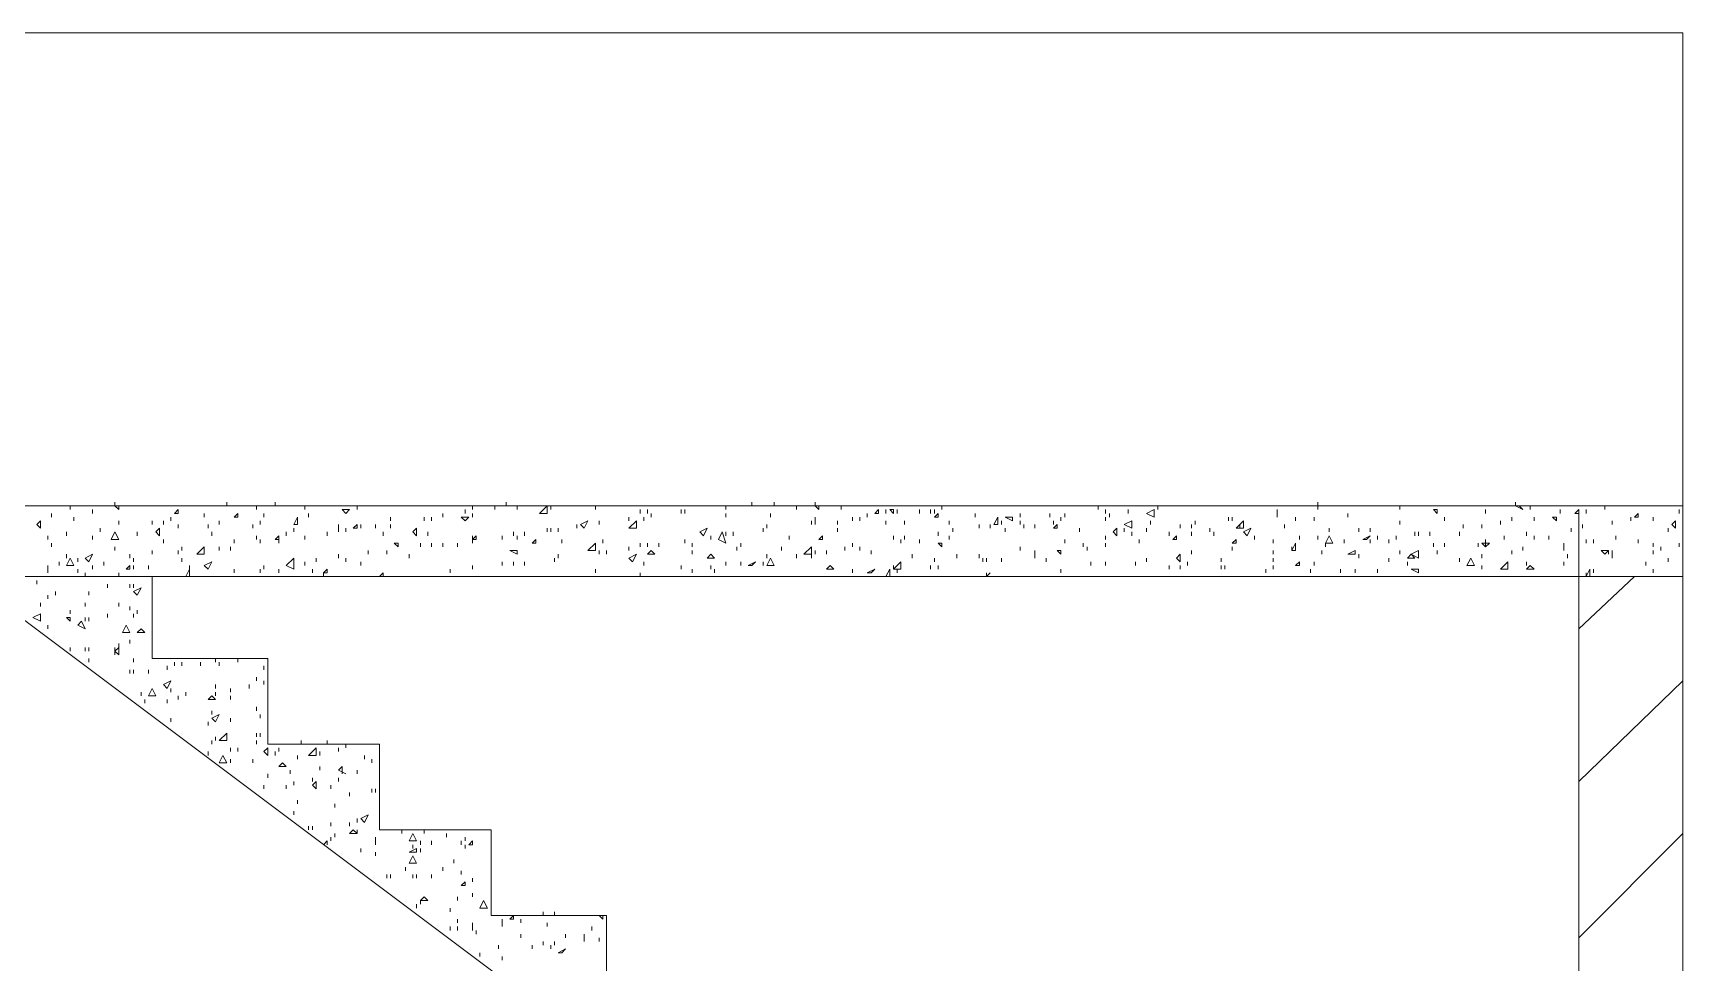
# Model space of a CAD drawing. Header units: millimetres. Extents: x 218.7 to 294.1, y -22.2 to 31.6.
# Drawn here: x 247.54 to 251.239, y 23.984 to 26.067 of the extents above; entities that cross this region are included whole.
import ezdxf

# ---------------------------------------------------------------- set-up
doc = ezdxf.new("R2010")
doc.units = ezdxf.units.MM
doc.layers.add('PDF_Geometry', color=7, linetype='Continuous')

msp = doc.modelspace()

# ---------------------------------------------------------------- linework, layer by layer
at = {"layer": 'PDF_Geometry', "lineweight": 9}
for points in [[(244.3587, 26.0672), (251.2388, 26.0672)], [(251.2388, 26.0672), (251.2388, 25.0067), (251.2388, 18.4522)], [(242.8056, 25.0067), (251.2388, 25.0067)], [(247.6234, 24.9984), (247.6234, 25.0067)], [(247.7236, 25.0067), (247.7236, 25.0151)], [(247.7236, 25.0067), (247.732, 24.9984)], [(247.732, 24.9984), (247.732, 25.0067)], [(247.9741, 25.0067), (247.9741, 25.0151)], [(247.9741, 25.0067), (247.9741, 25.0151)], [(248.0409, 24.9984), (248.0409, 25.0067)], [(248.0827, 25.0067), (248.0827, 25.0151)], [(248.1495, 24.9984), (248.1495, 25.0067)], [(248.2664, 24.9984), (248.2664, 25.0067)], [(248.5252, 24.9984), (248.5252, 25.0067)], [(248.5753, 24.9984), (248.5753, 25.0067)], [(248.6003, 25.0067), (248.6003, 25.0151)], [(248.6254, 24.9984), (248.6254, 25.0067)], [(248.6755, 24.99), (248.6922, 25.0067), (248.6922, 24.99)], [(248.7005, 24.9984), (248.7005, 25.0067)], [(248.8007, 24.9984), (248.8007, 25.0067)], [(249.093, 24.9984), (249.093, 25.0067)], [(249.1514, 25.0067), (249.1514, 25.0151)], [(249.2015, 25.0067), (249.2015, 25.0151)], [(249.2015, 25.0067), (249.2015, 25.0151)], [(249.2516, 24.9984), (249.2516, 25.0067)], [(249.2934, 25.0067), (249.2934, 25.0151)], [(249.2934, 25.0067), (249.3017, 24.9984)], [(249.3017, 24.9984), (249.3017, 25.0067)], [(249.3518, 24.9984), (249.3518, 25.0067)], [(249.5773, 24.9984), (249.5773, 25.0067)], [(249.9279, 24.9984), (249.9279, 25.0067)], [(250.0615, 24.9984), (250.0615, 25.0067)], [(250.4206, 25.0067), (250.4206, 25.0151)], [(250.4206, 25.0067), (250.4206, 25.0151)], [(250.4206, 24.9984), (250.4206, 25.0067)], [(250.6043, 24.9984), (250.6043, 25.0067)], [(250.8631, 25.0067), (250.8631, 25.0151)], [(250.8631, 25.0067), (250.8798, 24.9984)], [(250.8798, 24.9984), (250.8715, 25.0067)], [(250.8965, 24.9984), (250.8965, 25.0067)], [(251.0635, 24.9984), (251.0635, 25.0067)], [(251.2388, 25.0067), (251.2388, 16.3982)], [(247.5483, 24.965), (247.5566, 24.9733)], [(247.5566, 24.9566), (247.5566, 24.9733)], [(247.5817, 24.9817), (247.5817, 24.99)], [(247.6318, 24.9733), (247.6318, 24.9817)], [(247.6735, 24.99), (247.6735, 24.9984)], [(247.732, 24.965), (247.732, 24.9733)], [(247.8071, 24.965), (247.8071, 24.9733)], [(247.8322, 24.965), (247.8322, 24.9733)], [(247.8489, 24.9733), (247.8489, 24.9817)], [(247.8572, 24.99), (247.8656, 24.9984)], [(247.8572, 24.99), (247.8656, 24.99)], [(247.8656, 24.99), (247.8656, 24.9984)], [(247.924, 24.9817), (247.924, 24.99)], [(247.9574, 24.965), (247.9574, 24.9733)], [(247.9908, 24.9817), (247.9992, 24.99)], [(247.9908, 24.9817), (247.9992, 24.9817)], [(247.9992, 24.9817), (247.9992, 24.99)], [(248.0493, 24.965), (248.0493, 24.9733)], [(248.0576, 24.9817), (248.0576, 24.99)], [(248.1244, 24.965), (248.1328, 24.9817)], [(248.1328, 24.965), (248.1328, 24.9817)], [(248.1578, 24.9817), (248.1578, 24.99)], [(248.233, 24.9984), (248.2497, 24.9984)], [(248.233, 24.9984), (248.2413, 24.99)], [(248.2413, 24.99), (248.2497, 24.9984)], [(248.3415, 24.9733), (248.3415, 24.9817)], [(248.4166, 24.9733), (248.4166, 24.9817)], [(248.4333, 24.9733), (248.4333, 24.9817)], [(248.4584, 24.9817), (248.4584, 24.99)], [(248.5001, 24.9817), (248.5168, 24.9817)], [(248.5001, 24.9817), (248.5085, 24.9733)], [(248.5085, 24.99), (248.5085, 24.9984)], [(248.5085, 24.9733), (248.5168, 24.9817)], [(248.5252, 24.9817), (248.5252, 24.99)], [(248.6755, 24.99), (248.6922, 24.99)], [(248.7673, 24.965), (248.784, 24.9733)], [(248.7757, 24.9566), (248.784, 24.9733)], [(248.8759, 24.9733), (248.8759, 24.9817)], [(248.8759, 24.9566), (248.8926, 24.9733), (248.8926, 24.9566)], [(248.9009, 24.99), (248.9009, 24.9984)], [(248.9093, 24.9733), (248.9093, 24.9817)], [(248.9176, 24.99), (248.9176, 24.9984)], [(248.926, 24.9817), (248.926, 24.99)], [(249.0011, 24.99), (249.0011, 24.9984)], [(249.093, 24.9817), (249.093, 24.99)], [(249.1932, 24.9817), (249.1932, 24.99)], [(249.285, 24.965), (249.285, 24.9733)], [(249.2934, 24.965), (249.2934, 24.9733), (249.2934, 24.9817)], [(249.3435, 24.965), (249.3435, 24.9733)], [(249.3769, 24.9733), (249.3769, 24.9817)], [(249.3936, 24.9733), (249.3936, 24.9817)], [(249.4103, 24.9817), (249.4103, 24.99)], [(249.427, 24.99), (249.4353, 24.9984)], [(249.427, 24.99), (249.4353, 24.99)], [(249.4353, 24.99), (249.4353, 24.9984)], [(249.452, 24.99), (249.452, 24.9984)], [(249.452, 24.965), (249.452, 24.9733)], [(249.4604, 24.9984), (249.4687, 24.9984)], [(249.4604, 24.9984), (249.4687, 24.99)], [(249.4687, 24.99), (249.4687, 24.9984)], [(249.4771, 24.99), (249.4771, 24.9984)], [(249.4938, 24.965), (249.4938, 24.9733)], [(249.5272, 24.99), (249.5272, 24.9984)], [(249.5522, 24.99), (249.5522, 24.9984)], [(249.5606, 24.99), (249.5606, 24.9984)], [(249.5606, 24.9817), (249.5689, 24.99)], [(249.5606, 24.9817), (249.5689, 24.9817)], [(249.5689, 24.9817), (249.5689, 24.99)], [(249.594, 24.965), (249.594, 24.9733)], [(249.6524, 24.9817), (249.6524, 24.99)], [(249.6942, 24.965), (249.7025, 24.9817)], [(249.7025, 24.965), (249.7025, 24.9817)], [(249.7109, 24.965), (249.7109, 24.9733)], [(249.7192, 24.9817), (249.7359, 24.9817)], [(249.7192, 24.9817), (249.7359, 24.9733)], [(249.7359, 24.9733), (249.7359, 24.9817)], [(249.7526, 24.9817), (249.7526, 24.99)], [(249.7526, 24.965), (249.7526, 24.9733)], [(249.8194, 24.9817), (249.8194, 24.99)], [(249.8277, 24.965), (249.8277, 24.9733)], [(249.8444, 24.9733), (249.8444, 24.9817)], [(249.8528, 24.9817), (249.8528, 24.99)], [(249.9446, 24.99), (249.9446, 24.9984)], [(249.9446, 24.9733), (249.9446, 24.9817)], [(249.953, 24.9817), (249.953, 24.99)], [(249.9864, 24.965), (250.0031, 24.9733)], [(249.9947, 24.99), (249.9947, 24.9984)], [(250.0031, 24.9566), (250.0031, 24.9733)], [(250.0448, 24.965), (250.0448, 24.9733)], [(250.145, 24.965), (250.145, 24.9733)], [(250.2202, 24.9733), (250.2202, 24.9817)], [(250.2285, 24.9733), (250.2285, 24.9817)], [(250.3287, 24.9817), (250.3287, 24.99), (250.3287, 24.9984)], [(250.3705, 24.9733), (250.3705, 24.9817)], [(250.4122, 24.9733), (250.4122, 24.9817)], [(250.4874, 24.9817), (250.4874, 24.99)], [(250.6043, 24.965), (250.6043, 24.9733)], [(250.6794, 24.9984), (250.6878, 24.9984)], [(250.6794, 24.9984), (250.6878, 24.99)], [(250.6878, 24.99), (250.6878, 24.9984)], [(250.7045, 24.9733), (250.7045, 24.9817)], [(250.7963, 24.99), (250.7963, 24.9984)], [(250.8297, 24.965), (250.8297, 24.9733)], [(250.8548, 24.9733), (250.8548, 24.9817)], [(250.9049, 24.9733), (250.9049, 24.9817)], [(250.955, 24.9733), (250.9466, 24.9817), (250.955, 24.9817)], [(250.955, 24.9733), (250.955, 24.9817)], [(250.9633, 24.99), (250.9633, 24.9984)], [(250.9967, 24.99), (251.0051, 24.9984)], [(250.9967, 24.99), (251.0051, 24.99), (251.0051, 24.9984)], [(251.0051, 24.99), (251.0051, 16.3982)], [(251.0218, 24.99), (251.0218, 24.9984)], [(251.0802, 24.965), (251.0802, 24.9733)], [(251.122, 24.9733), (251.122, 24.9817)], [(251.1303, 24.9817), (251.1387, 24.99)], [(251.1303, 24.9817), (251.1387, 24.9817)], [(251.1387, 24.9817), (251.1387, 24.99)], [(251.1721, 24.9733), (251.1721, 24.9817)], [(251.2221, 24.9566), (251.2138, 24.965), (251.2221, 24.9733)], [(251.2221, 24.9566), (251.2221, 24.9733)], [(251.2305, 24.99), (251.2305, 24.9984)], [(247.5483, 24.965), (247.5566, 24.9566)], [(247.5733, 24.9316), (247.5733, 24.9399)], [(247.6151, 24.9399), (247.6151, 24.9483)], [(247.6735, 24.9316), (247.6735, 24.9399)], [(247.6902, 24.9483), (247.6902, 24.9566)], [(247.7153, 24.9316), (247.7236, 24.9483), (247.732, 24.9316)], [(247.7153, 24.9316), (247.732, 24.9316)], [(247.7737, 24.9399), (247.7737, 24.9483)], [(247.8155, 24.9483), (247.8238, 24.9566)], [(247.8155, 24.9483), (247.8238, 24.9399)], [(247.8238, 24.9399), (247.8238, 24.9566)], [(247.8322, 24.9232), (247.8322, 24.9316)], [(247.8656, 24.9566), (247.8656, 24.965)], [(247.9324, 24.9566), (247.9324, 24.965)], [(247.9407, 24.9399), (247.9407, 24.9483)], [(247.9908, 24.9232), (247.9908, 24.9316)], [(248.0326, 24.9566), (248.0326, 24.965)], [(248.0409, 24.9316), (248.0409, 24.9399)], [(248.0493, 24.9232), (248.0493, 24.9316)], [(248.0827, 24.9316), (248.091, 24.9399)], [(248.0827, 24.9316), (248.091, 24.9316)], [(248.091, 24.9316), (248.091, 24.9399)], [(248.091, 24.9232), (248.091, 24.9316)], [(248.1077, 24.9399), (248.1077, 24.9483)], [(248.1244, 24.965), (248.1328, 24.965)], [(248.1244, 24.9483), (248.1244, 24.9566)], [(248.1495, 24.9316), (248.1495, 24.9399)], [(248.1996, 24.9399), (248.1996, 24.9483)], [(248.2246, 24.9483), (248.2246, 24.9566), (248.2246, 24.965)], [(248.2413, 24.9483), (248.2413, 24.9566)], [(248.258, 24.9566), (248.2663, 24.965)], [(248.258, 24.9566), (248.2663, 24.9566)], [(248.2663, 24.9566), (248.2663, 24.965)], [(248.2747, 24.9566), (248.2747, 24.965)], [(248.3081, 24.9566), (248.3081, 24.965)], [(248.3248, 24.9399), (248.3248, 24.9483)], [(248.3415, 24.9566), (248.3415, 24.965)], [(248.3916, 24.9483), (248.3999, 24.9566)], [(248.3916, 24.9483), (248.3999, 24.9399)], [(248.3999, 24.9399), (248.3999, 24.9566)], [(248.425, 24.9399), (248.425, 24.9483)], [(248.5252, 24.9316), (248.5335, 24.9399)], [(248.5252, 24.9232), (248.5252, 24.9316), (248.5252, 24.9399), (248.5252, 24.9316)], [(248.5252, 24.9316), (248.5335, 24.9316)], [(248.5335, 24.9316), (248.5335, 24.9399)], [(248.592, 24.9316), (248.592, 24.9399)], [(248.617, 24.9399), (248.617, 24.9483)], [(248.6254, 24.9316), (248.6254, 24.9399)], [(248.6421, 24.9399), (248.6421, 24.9483)], [(248.6588, 24.9232), (248.6671, 24.9316)], [(248.6671, 24.9232), (248.6671, 24.9316)], [(248.6922, 24.9483), (248.6922, 24.9566)], [(248.7005, 24.9483), (248.7005, 24.9566)], [(248.7172, 24.9483), (248.7172, 24.9566)], [(248.7256, 24.9232), (248.7256, 24.9316)], [(248.759, 24.9566), (248.759, 24.965)], [(248.7673, 24.965), (248.7757, 24.9566)], [(248.8174, 24.9232), (248.8174, 24.9316)], [(248.8759, 24.9566), (248.8926, 24.9566)], [(249.0011, 24.9232), (249.0011, 24.9316)], [(249.0345, 24.9483), (249.0512, 24.9566)], [(249.0345, 24.9483), (249.0429, 24.9399)], [(249.0429, 24.9399), (249.0512, 24.9566)], [(249.0596, 24.9316), (249.0596, 24.9399)], [(249.0763, 24.9316), (249.0846, 24.9483), (249.093, 24.9232)], [(249.0763, 24.9316), (249.093, 24.9232)], [(249.093, 24.9399), (249.093, 24.9483)], [(249.1097, 24.9399), (249.1097, 24.9483)], [(249.1765, 24.9483), (249.1765, 24.9566)], [(249.1848, 24.9566), (249.1848, 24.965)], [(249.2349, 24.9316), (249.2349, 24.9399)], [(249.3017, 24.9316), (249.3101, 24.9399)], [(249.3017, 24.9316), (249.3101, 24.9316)], [(249.3101, 24.9316), (249.3101, 24.9399)], [(249.3435, 24.9483), (249.3435, 24.9566)], [(249.4687, 24.9316), (249.4687, 24.9399)], [(249.4854, 24.9232), (249.4854, 24.9316)], [(249.4938, 24.9316), (249.4938, 24.9399)], [(249.5272, 24.9232), (249.5272, 24.9316)], [(249.5689, 24.9399), (249.5689, 24.9483)], [(249.594, 24.9316), (249.594, 24.9399)], [(249.6023, 24.9483), (249.6023, 24.9566)], [(249.6608, 24.9566), (249.6608, 24.965)], [(249.6858, 24.9566), (249.6858, 24.965)], [(249.6942, 24.965), (249.7025, 24.965)], [(249.7192, 24.9483), (249.7192, 24.9566)], [(249.7609, 24.9566), (249.7609, 24.965)], [(249.786, 24.9566), (249.786, 24.965)], [(249.8277, 24.9566), (249.8361, 24.965)], [(249.8277, 24.9566), (249.8361, 24.9566)], [(249.8361, 24.9566), (249.8361, 24.965)], [(249.8528, 24.9232), (249.8528, 24.9316)], [(249.8862, 24.9483), (249.8862, 24.9566)], [(249.9446, 24.9316), (249.9446, 24.9399)], [(249.9613, 24.9483), (249.9697, 24.9566)], [(249.9613, 24.9483), (249.9697, 24.9399)], [(249.9697, 24.9399), (249.9697, 24.9566)], [(249.9864, 24.965), (250.0031, 24.9566)], [(249.9864, 24.9483), (249.9864, 24.9566)], [(250.0031, 24.9399), (250.0031, 24.9483)], [(250.0198, 24.9232), (250.0198, 24.9316)], [(250.0365, 24.9483), (250.0365, 24.9566)], [(250.0866, 24.9399), (250.0866, 24.9483)], [(250.0949, 24.9316), (250.1033, 24.9399)], [(250.0949, 24.9316), (250.1033, 24.9316)], [(250.1033, 24.9316), (250.1033, 24.9399)], [(250.1116, 24.9566), (250.1116, 24.965)], [(250.1367, 24.9566), (250.1367, 24.965)], [(250.1367, 24.9399), (250.1367, 24.9483)], [(250.1784, 24.9483), (250.1784, 24.9566)], [(250.1868, 24.9399), (250.1868, 24.9483)], [(250.2285, 24.9232), (250.2369, 24.9316)], [(250.2369, 24.9232), (250.2369, 24.9316)], [(250.2452, 24.9566), (250.2452, 24.965)], [(250.2536, 24.9566), (250.2536, 24.965)], [(250.2536, 24.9483), (250.2703, 24.9566)], [(250.2536, 24.9483), (250.2619, 24.9399)], [(250.2619, 24.9399), (250.2703, 24.9566)], [(250.2786, 24.9316), (250.2786, 24.9399)], [(250.3204, 24.9232), (250.3204, 24.9316)], [(250.3454, 24.9566), (250.3454, 24.965)], [(250.3788, 24.9316), (250.3788, 24.9399)], [(250.4206, 24.9316), (250.4206, 24.9399)], [(250.4456, 24.9483), (250.4456, 24.9566)], [(250.479, 24.9232), (250.479, 24.9316)], [(250.5124, 24.9483), (250.5124, 24.9566)], [(250.5208, 24.9316), (250.5375, 24.9399)], [(250.5208, 24.9316), (250.5291, 24.9316)], [(250.5291, 24.9316), (250.5375, 24.9399)], [(250.5375, 24.9483), (250.5375, 24.9566)], [(250.5375, 24.9232), (250.5375, 24.9316)], [(250.5542, 24.9316), (250.5542, 24.9399)], [(250.5792, 24.9232), (250.5792, 24.9316)], [(250.5959, 24.9316), (250.5959, 24.9399)], [(250.6377, 24.9399), (250.6377, 24.9483)], [(250.646, 24.9399), (250.646, 24.9483)], [(250.6711, 24.9399), (250.6711, 24.9483)], [(250.7379, 24.9399), (250.7379, 24.9483)], [(250.7462, 24.9566), (250.7462, 24.965)], [(250.788, 24.9566), (250.788, 24.965)], [(250.7963, 24.9149), (250.7963, 24.9232), (250.7963, 24.9316)], [(250.8381, 24.9316), (250.8381, 24.9399)], [(250.8882, 24.9399), (250.8882, 24.9483)], [(250.9049, 24.9316), (250.9049, 24.9399)], [(250.9383, 24.9316), (250.9383, 24.9399)], [(250.9884, 24.9483), (250.9884, 24.9566)], [(251.0134, 24.9566), (251.0134, 24.965)], [(251.0218, 24.9232), (251.0218, 24.9316)], [(251.0385, 24.9232), (251.0385, 24.9316)], [(251.0886, 24.9316), (251.0886, 24.9399)], [(251.1387, 24.9232), (251.1387, 24.9316)], [(251.2054, 24.9483), (251.2054, 24.9566)], [(247.5817, 24.9149), (247.5817, 24.9232)], [(247.6151, 24.8898), (247.6151, 24.8982)], [(247.6568, 24.8898), (247.6735, 24.8982)], [(247.6652, 24.8815), (247.6735, 24.8982)], [(247.7236, 24.9065), (247.7236, 24.9149)], [(247.757, 24.8898), (247.757, 24.8982)], [(247.8071, 24.8982), (247.8071, 24.9065)], [(247.8656, 24.8982), (247.8656, 24.9065)], [(247.8739, 24.9065), (247.8739, 24.9149)], [(247.9073, 24.8982), (247.924, 24.9149), (247.924, 24.8982)], [(247.9073, 24.8982), (247.924, 24.8982)], [(247.9574, 24.9065), (247.9574, 24.9149)], [(247.9825, 24.9065), (247.9825, 24.9149)], [(248.2246, 24.8898), (248.2246, 24.8982)], [(248.2914, 24.8982), (248.2914, 24.9065)], [(248.3331, 24.8982), (248.3331, 24.9065)], [(248.3498, 24.9232), (248.3582, 24.9232)], [(248.3498, 24.9232), (248.3582, 24.9149)], [(248.3582, 24.9149), (248.3582, 24.9232)], [(248.3832, 24.8898), (248.3832, 24.8982)], [(248.4083, 24.9149), (248.4083, 24.9232)], [(248.4333, 24.9149), (248.4333, 24.9232)], [(248.4584, 24.9149), (248.4584, 24.9232)], [(248.4918, 24.9149), (248.4918, 24.9232)], [(248.6087, 24.9065), (248.6254, 24.9065)], [(248.6087, 24.9065), (248.6254, 24.8982)], [(248.6254, 24.8982), (248.6254, 24.9065)], [(248.6588, 24.9232), (248.6671, 24.9232)], [(248.7172, 24.8898), (248.7172, 24.8982)], [(248.784, 24.9065), (248.8007, 24.9232)], [(248.784, 24.9065), (248.8007, 24.9065)], [(248.8007, 24.9065), (248.8007, 24.9232)], [(248.8091, 24.8982), (248.8091, 24.9065)], [(248.8258, 24.8982), (248.8258, 24.9065)], [(248.8759, 24.9065), (248.8759, 24.9149)], [(248.8759, 24.8898), (248.8926, 24.8982)], [(248.8842, 24.8815), (248.8926, 24.8982)], [(248.9009, 24.9149), (248.9009, 24.9232)], [(248.9176, 24.9149), (248.9176, 24.9232)], [(248.9176, 24.8982), (248.926, 24.9065)], [(248.9176, 24.8982), (248.9343, 24.8982)], [(248.9343, 24.8982), (248.926, 24.9065)], [(248.9427, 24.9149), (248.9427, 24.9232)], [(249.0178, 24.9149), (249.0178, 24.9232)], [(249.0178, 24.8982), (249.0178, 24.9065)], [(249.0512, 24.8898), (249.0596, 24.8982)], [(249.0679, 24.8898), (249.0596, 24.8982)], [(249.118, 24.9065), (249.118, 24.9149)], [(249.1264, 24.9149), (249.1264, 24.9232)], [(249.1848, 24.8898), (249.1848, 24.8982)], [(249.2182, 24.9065), (249.2182, 24.9149)], [(249.2516, 24.8898), (249.2516, 24.8982)], [(249.2683, 24.8982), (249.285, 24.9149), (249.285, 24.8982)], [(249.2683, 24.8982), (249.285, 24.8982)], [(249.285, 24.9065), (249.285, 24.9149)], [(249.285, 24.8898), (249.285, 24.8982)], [(249.2934, 24.8982), (249.2934, 24.9065)], [(249.3184, 24.8982), (249.3184, 24.9065)], [(249.3602, 24.9065), (249.3602, 24.9149)], [(249.3769, 24.9149), (249.3769, 24.9232)], [(249.3936, 24.9065), (249.3936, 24.9149)], [(249.4186, 24.8982), (249.4186, 24.9065)], [(249.5105, 24.8898), (249.5105, 24.8982)], [(249.5689, 24.9232), (249.5773, 24.9232)], [(249.5689, 24.9232), (249.5773, 24.9149)], [(249.5773, 24.9149), (249.5773, 24.9232)], [(249.6107, 24.8898), (249.6107, 24.8982)], [(249.6608, 24.8898), (249.6608, 24.8982)], [(249.7526, 24.9065), (249.7526, 24.9149)], [(249.786, 24.8898), (249.786, 24.8982), (249.786, 24.9065)], [(249.8361, 24.9065), (249.8444, 24.9065)], [(249.8361, 24.9065), (249.8444, 24.8982)], [(249.8444, 24.8982), (249.8444, 24.9065)], [(249.8945, 24.9149), (249.8945, 24.9232)], [(249.9029, 24.9065), (249.9029, 24.9149)], [(249.9446, 24.9149), (249.9446, 24.9232)], [(250.1033, 24.8898), (250.1116, 24.8982)], [(250.1116, 24.8815), (250.1116, 24.8982)], [(250.1367, 24.8982), (250.1367, 24.9065)], [(250.2285, 24.9232), (250.2369, 24.9232)], [(250.2285, 24.9065), (250.2285, 24.9149)], [(250.3204, 24.8982), (250.3204, 24.9065)], [(250.3621, 24.9065), (250.3705, 24.9232)], [(250.3621, 24.9065), (250.3621, 24.9149)], [(250.3621, 24.9065), (250.3705, 24.9065)], [(250.3705, 24.9065), (250.3705, 24.9232)], [(250.4289, 24.8982), (250.4289, 24.9065)], [(250.4373, 24.9149), (250.4373, 24.9232)], [(250.4874, 24.8982), (250.5041, 24.9065)], [(250.4874, 24.8982), (250.5041, 24.8982)], [(250.5041, 24.8982), (250.5041, 24.9065)], [(250.5124, 24.8898), (250.5124, 24.8982)], [(250.6043, 24.8982), (250.6043, 24.9065)], [(250.621, 24.8898), (250.6293, 24.8982)], [(250.6377, 24.8898), (250.6293, 24.8982)], [(250.6794, 24.9149), (250.6794, 24.9232)], [(250.6878, 24.8982), (250.6878, 24.9065)], [(250.7045, 24.9149), (250.7045, 24.9232)], [(250.7796, 24.9149), (250.7796, 24.9232)], [(250.7963, 24.9149), (250.788, 24.9232), (250.8047, 24.9232)], [(250.788, 24.8898), (250.788, 24.8982)], [(250.7963, 24.9149), (250.8047, 24.9232)], [(250.8548, 24.8982), (250.8548, 24.9065)], [(250.8798, 24.9065), (250.8798, 24.9149)], [(250.9717, 24.9065), (250.9717, 24.9149), (250.9717, 24.9232)], [(250.98, 24.8898), (250.98, 24.8982)], [(251.0635, 24.8982), (251.0552, 24.9065), (251.0719, 24.9065)], [(251.0635, 24.8982), (251.0719, 24.9065)], [(251.0719, 24.8982), (251.0719, 24.9065)], [(251.0802, 24.8898), (251.0802, 24.8982), (251.0802, 24.9065)], [(251.1721, 24.9149), (251.1721, 24.9232)], [(251.1721, 24.8982), (251.1721, 24.9065)], [(251.1888, 24.9065), (251.1888, 24.9149)], [(251.2305, 24.9149), (251.2305, 24.9232)], [(247.5733, 24.8564), (247.5733, 24.8648), (247.5733, 24.8731)], [(247.5984, 24.8731), (247.5984, 24.8815)], [(247.6151, 24.8731), (247.6234, 24.8898)], [(247.6151, 24.8731), (247.6318, 24.8731)], [(247.6318, 24.8731), (247.6234, 24.8898)], [(247.6401, 24.8815), (247.6401, 24.8898)], [(247.6401, 24.8564), (247.6401, 24.8648)], [(247.6568, 24.8898), (247.6652, 24.8815)], [(247.6735, 24.8648), (247.6735, 24.8731)], [(247.6986, 24.8731), (247.6986, 24.8815)], [(247.7487, 24.8648), (247.757, 24.8731)], [(247.7487, 24.8648), (247.757, 24.8648)], [(247.757, 24.8648), (247.757, 24.8731)], [(247.7654, 24.8815), (247.7654, 24.8898)], [(247.7654, 24.8648), (247.7654, 24.8731)], [(247.7988, 24.8648), (247.7988, 24.8731)], [(247.8739, 24.8815), (247.8739, 24.8898)], [(247.8823, 24.8481), (247.8906, 24.8648)], [(247.8906, 24.8648), (247.8906, 24.8731)], [(247.8906, 24.8481), (247.8906, 24.8648)], [(247.924, 24.8731), (247.9407, 24.8815)], [(247.924, 24.8731), (247.9324, 24.8648)], [(247.9324, 24.8648), (247.9407, 24.8815)], [(248.0493, 24.8564), (248.0493, 24.8648)], [(248.0576, 24.8648), (248.0576, 24.8731)], [(248.091, 24.8564), (248.091, 24.8648)], [(248.1077, 24.8731), (248.1244, 24.8898), (248.1244, 24.8648)], [(248.1077, 24.8731), (248.1244, 24.8648)], [(248.1495, 24.8731), (248.1495, 24.8815)], [(248.1662, 24.8564), (248.1662, 24.8648)], [(248.1745, 24.8815), (248.1745, 24.8898)], [(248.1912, 24.8564), (248.1996, 24.8648)], [(248.1996, 24.8564), (248.1996, 24.8648)], [(248.2413, 24.8815), (248.2413, 24.8898)], [(248.2747, 24.8731), (248.2747, 24.8815)], [(248.4751, 24.8564), (248.4751, 24.8648)], [(248.5252, 24.8648), (248.5252, 24.8731)], [(248.592, 24.8731), (248.592, 24.8815)], [(248.617, 24.8731), (248.617, 24.8815)], [(248.6421, 24.8731), (248.6421, 24.8815)], [(248.7089, 24.8815), (248.7089, 24.8898)], [(248.8007, 24.8564), (248.8007, 24.8648)], [(248.8759, 24.8898), (248.8842, 24.8815)], [(248.9093, 24.8731), (248.9093, 24.8815)], [(248.9928, 24.8648), (248.9928, 24.8731)], [(249.0178, 24.8564), (249.0178, 24.8648)], [(249.0512, 24.8898), (249.0679, 24.8898)], [(249.0596, 24.8648), (249.0596, 24.8731)], [(249.0679, 24.8564), (249.0679, 24.8648)], [(249.093, 24.8731), (249.093, 24.8815)], [(249.1264, 24.8731), (249.1264, 24.8815)], [(249.1431, 24.8731), (249.1598, 24.8815)], [(249.1431, 24.8731), (249.1514, 24.8731)], [(249.1514, 24.8731), (249.1598, 24.8815)], [(249.1765, 24.8731), (249.1765, 24.8815)], [(249.1848, 24.8731), (249.1932, 24.8898)], [(249.1848, 24.8731), (249.2015, 24.8731)], [(249.2015, 24.8731), (249.1932, 24.8898)], [(249.3184, 24.8648), (249.3268, 24.8731)], [(249.3184, 24.8648), (249.3351, 24.8648)], [(249.3351, 24.8648), (249.3268, 24.8731)], [(249.3769, 24.8564), (249.3769, 24.8648)], [(249.4103, 24.8564), (249.427, 24.8648)], [(249.4186, 24.8564), (249.427, 24.8648)], [(249.452, 24.8481), (249.4604, 24.8648)], [(249.4604, 24.8481), (249.4604, 24.8648)], [(249.4687, 24.8648), (249.4854, 24.8815), (249.4854, 24.8648)], [(249.4687, 24.8648), (249.4687, 24.8731)], [(249.4687, 24.8648), (249.4854, 24.8648)], [(249.4771, 24.8564), (249.4771, 24.8648)], [(249.5522, 24.8648), (249.5522, 24.8731)], [(249.5606, 24.8815), (249.5606, 24.8898)], [(249.5689, 24.8648), (249.5689, 24.8731)], [(249.6691, 24.8815), (249.6691, 24.8898)], [(249.6775, 24.8815), (249.6775, 24.8898)], [(249.811, 24.8815), (249.811, 24.8898)], [(249.8444, 24.8564), (249.8444, 24.8648)], [(249.9112, 24.8731), (249.9112, 24.8815)], [(249.9446, 24.8731), (249.9446, 24.8815)], [(250.0114, 24.8731), (250.0114, 24.8815)], [(250.0365, 24.8815), (250.0365, 24.8898)], [(250.0866, 24.8648), (250.0866, 24.8731)], [(250.1033, 24.8898), (250.1116, 24.8815)], [(250.1116, 24.8648), (250.1116, 24.8731)], [(250.1283, 24.8731), (250.1283, 24.8815)], [(250.2035, 24.8815), (250.2035, 24.8898)], [(250.2035, 24.8648), (250.2035, 24.8731)], [(250.2118, 24.8648), (250.2118, 24.8731)], [(250.3037, 24.8564), (250.3037, 24.8648)], [(250.3204, 24.8815), (250.3204, 24.8898)], [(250.3204, 24.8648), (250.3204, 24.8731)], [(250.3705, 24.8731), (250.3788, 24.8815)], [(250.3705, 24.8731), (250.3788, 24.8731)], [(250.3788, 24.8731), (250.3788, 24.8815)], [(250.4039, 24.8564), (250.4039, 24.8648)], [(250.4122, 24.8731), (250.4122, 24.8815)], [(250.4707, 24.8564), (250.4707, 24.8648)], [(250.5041, 24.8564), (250.5041, 24.8648)], [(250.5542, 24.8564), (250.5542, 24.8648)], [(250.5792, 24.8815), (250.5792, 24.8898)], [(250.621, 24.8898), (250.6377, 24.8898)], [(250.621, 24.8731), (250.621, 24.8815)], [(250.646, 24.8564), (250.6293, 24.8648), (250.646, 24.8648)], [(250.646, 24.8564), (250.646, 24.8648)], [(250.7379, 24.8815), (250.7379, 24.8898)], [(250.7546, 24.8731), (250.7629, 24.8898)], [(250.7546, 24.8731), (250.7713, 24.8731)], [(250.7713, 24.8731), (250.7629, 24.8898)], [(250.788, 24.8648), (250.788, 24.8731)], [(250.8297, 24.8648), (250.8464, 24.8815), (250.8464, 24.8648)], [(250.8297, 24.8648), (250.8464, 24.8648)], [(250.8882, 24.8731), (250.8882, 24.8815)], [(250.8882, 24.8648), (250.8965, 24.8731)], [(250.8882, 24.8648), (250.9049, 24.8648)], [(250.9049, 24.8648), (250.8965, 24.8731)], [(250.9717, 24.8731), (250.9717, 24.8815)], [(251.0218, 24.8481), (251.0301, 24.8648)], [(251.0301, 24.8481), (251.0301, 24.8648)], [(251.0385, 24.8564), (251.0385, 24.8648)], [(251.1554, 24.8731), (251.1554, 24.8815)], [(251.1721, 24.8564), (251.1721, 24.8648)], [(251.2054, 24.8815), (251.2054, 24.8898)], [(242.8056, 24.8481), (251.2388, 24.8481)], [(247.3896, 24.8481), (249.9279, 22.9444)], [(247.5483, 24.8314), (247.5483, 24.8397)], [(247.8071, 24.8481), (247.5566, 24.8481)], [(250.0949, 23.1364), (250.0949, 22.9444), (250.0949, 23.1364), (249.8361, 23.1364), (249.8361, 23.3285), (249.5856, 23.3285), (249.5856, 23.5205), (249.3351, 23.5205), (249.3351, 23.7125), (249.0763, 23.7125), (249.0763, 23.8962), (248.8258, 23.8962), (248.8258, 24.0883), (248.5669, 24.0883), (248.5669, 24.2803), (248.3164, 24.2803), (248.3164, 24.4724), (248.066, 24.4724), (248.066, 24.6644), (247.8071, 24.6644), (247.8071, 24.8481), (247.5566, 24.8481)], [(247.6568, 24.8481), (247.6568, 24.8564)], [(247.7069, 24.823), (247.7069, 24.8314)], [(247.732, 24.8481), (247.732, 24.8564)], [(247.757, 24.823), (247.757, 24.8314)], [(247.7654, 24.823), (247.7654, 24.8314)], [(247.7654, 24.8147), (247.7821, 24.823)], [(247.7737, 24.8064), (247.7821, 24.823)], [(247.8823, 24.8481), (247.8906, 24.8481)], [(248.1912, 24.8564), (248.1996, 24.8564)], [(248.1912, 24.8481), (248.1912, 24.8564)], [(248.3164, 24.8481), (248.3248, 24.8564), (248.3248, 24.8481)], [(248.9009, 24.8481), (248.9009, 24.8564)], [(249.4103, 24.8564), (249.4186, 24.8564)], [(249.452, 24.8481), (249.4604, 24.8481)], [(249.6775, 24.8564), (249.6775, 24.8481), (249.6858, 24.8564)], [(251.0051, 24.7312), (251.1303, 24.8481)], [(251.0218, 24.8481), (251.0218, 24.8564)], [(247.5566, 24.7813), (247.5566, 24.7897)], [(247.5733, 24.798), (247.5733, 24.8063)], [(247.59, 24.8063), (247.59, 24.8147)], [(247.6568, 24.7813), (247.6568, 24.7897)], [(247.6652, 24.8063), (247.6652, 24.8147)], [(247.732, 24.7813), (247.732, 24.7897)], [(247.7654, 24.8147), (247.7737, 24.8063)], [(247.5399, 24.7563), (247.5566, 24.7646), (247.5566, 24.7479)], [(247.5399, 24.7563), (247.5566, 24.7479)], [(247.6151, 24.7563), (247.6234, 24.7563)], [(247.6151, 24.7563), (247.6234, 24.7479)], [(247.6234, 24.7646), (247.6234, 24.7729)], [(247.6234, 24.7479), (247.6234, 24.7563)], [(247.6401, 24.7396), (247.6485, 24.7479)], [(247.6568, 24.7312), (247.6485, 24.7479)], [(247.6568, 24.7479), (247.6568, 24.7563)], [(247.6652, 24.7479), (247.6652, 24.7563)], [(247.7069, 24.7563), (247.7069, 24.7646)], [(247.757, 24.7729), (247.757, 24.7813)], [(247.7654, 24.7563), (247.7654, 24.7646)], [(247.7737, 24.7646), (247.7737, 24.7729)], [(247.5733, 24.7312), (247.5733, 24.7396)], [(247.6401, 24.7396), (247.6568, 24.7312)], [(247.7403, 24.7229), (247.7487, 24.7396), (247.757, 24.7229)], [(247.7403, 24.7229), (247.757, 24.7229)], [(247.7737, 24.7229), (247.7821, 24.7312)], [(247.7737, 24.7229), (247.7904, 24.7229)], [(247.7904, 24.7229), (247.7821, 24.7312)], [(247.6234, 24.6811), (247.6234, 24.6895)], [(247.6568, 24.6811), (247.6568, 24.6895)], [(247.6652, 24.6811), (247.6652, 24.6895)], [(247.7236, 24.6811), (247.732, 24.6895)], [(247.7236, 24.6811), (247.7236, 24.6895)], [(247.7236, 24.6811), (247.732, 24.6728)], [(247.7236, 24.6728), (247.7236, 24.6811)], [(247.732, 24.6895), (247.732, 24.6978)], [(247.732, 24.6728), (247.732, 24.6895)], [(247.757, 24.6978), (247.757, 24.7062)], [(247.6652, 24.6561), (247.6652, 24.6644)], [(247.757, 24.631), (247.757, 24.6394)], [(247.7654, 24.6561), (247.7654, 24.6644)], [(247.7654, 24.631), (247.7654, 24.6394)], [(247.7988, 24.631), (247.7988, 24.6394)], [(247.8405, 24.6394), (247.8405, 24.6477)], [(247.8739, 24.6477), (247.8739, 24.6561)], [(247.9157, 24.6477), (247.9157, 24.6561)], [(247.9491, 24.6561), (247.9491, 24.6644)], [(247.9574, 24.6477), (247.9574, 24.6561)], [(247.9992, 24.6644), (247.9992, 24.6561)], [(247.9992, 24.6561), (247.9992, 24.6644)], [(248.0576, 24.6394), (248.0576, 24.6477)], [(247.8322, 24.606), (247.8489, 24.6143)], [(247.8322, 24.606), (247.8405, 24.5976)], [(247.8405, 24.5976), (247.8489, 24.6143)], [(247.9491, 24.5976), (247.9491, 24.606)], [(248.0242, 24.5976), (248.0242, 24.606)], [(248.0409, 24.6143), (248.0409, 24.6227)], [(248.0576, 24.606), (248.0576, 24.6143)], [(251.0051, 24.3889), (251.2388, 24.6143)], [(247.7821, 24.5809), (247.7821, 24.5893)], [(247.7904, 24.5642), (247.7904, 24.5726)], [(247.7988, 24.5809), (247.8071, 24.5976)], [(247.7988, 24.5809), (247.8155, 24.5809)], [(247.8155, 24.5809), (247.8071, 24.5976)], [(247.8405, 24.5642), (247.8405, 24.5726)], [(247.8489, 24.5893), (247.8489, 24.5976)], [(247.8656, 24.5726), (247.8656, 24.5809)], [(247.8823, 24.5809), (247.8823, 24.5893)], [(247.9324, 24.5726), (247.9407, 24.5809)], [(247.9324, 24.5726), (247.9491, 24.5726)], [(247.9491, 24.5726), (247.9407, 24.5809)], [(247.9491, 24.5809), (247.9491, 24.5893)], [(247.9825, 24.5893), (247.9825, 24.5976)], [(247.9825, 24.5726), (247.9825, 24.5809)], [(247.8489, 24.5225), (247.8489, 24.5308)], [(247.9407, 24.5392), (247.9407, 24.5475)], [(247.9407, 24.5308), (247.9574, 24.5392)], [(247.9407, 24.5308), (247.9491, 24.5225)], [(247.9491, 24.5225), (247.9574, 24.5392)], [(247.9825, 24.5225), (247.9825, 24.5308)], [(248.0409, 24.5475), (248.0409, 24.5559)], [(248.0493, 24.5308), (248.0493, 24.5392)], [(247.9324, 24.5141), (247.9324, 24.5225)], [(247.9491, 24.4807), (247.9491, 24.4891)], [(247.9574, 24.4807), (247.9741, 24.4974), (247.9741, 24.4807)], [(248.0409, 24.4891), (248.0409, 24.4974)], [(248.0493, 24.4891), (248.0493, 24.4974)], [(247.9324, 24.4473), (247.9324, 24.4557)], [(247.9407, 24.4724), (247.9407, 24.4807)], [(247.9407, 24.4724), (247.9407, 24.4807)], [(247.9574, 24.4807), (247.9741, 24.4807)], [(247.9825, 24.4557), (247.9825, 24.464)], [(247.9992, 24.4557), (247.9992, 24.464)], [(248.0409, 24.4724), (248.0409, 24.4807)], [(248.0576, 24.4557), (248.066, 24.464)], [(248.0576, 24.4557), (248.066, 24.4473)], [(248.066, 24.4473), (248.066, 24.464)], [(248.0827, 24.4473), (248.0827, 24.4557)], [(248.091, 24.4557), (248.091, 24.464)], [(248.1411, 24.4724), (248.1411, 24.4807)], [(248.1578, 24.4473), (248.1745, 24.464), (248.1745, 24.4473)], [(248.1829, 24.4473), (248.1829, 24.4557)], [(248.1996, 24.4724), (248.1996, 24.4807)], [(248.2246, 24.4557), (248.2246, 24.464)], [(248.2413, 24.464), (248.2413, 24.4724)], [(247.9574, 24.4306), (247.9658, 24.4473)], [(247.9574, 24.4306), (247.9741, 24.4306)], [(247.9741, 24.4306), (247.9658, 24.4473)], [(247.9825, 24.4306), (247.9825, 24.439)], [(248.0326, 24.4306), (248.0326, 24.439)], [(248.091, 24.4223), (248.0994, 24.4306)], [(248.091, 24.4223), (248.1077, 24.4223)], [(248.1077, 24.4223), (248.0994, 24.4306)], [(248.1161, 24.4056), (248.1161, 24.4139)], [(248.1328, 24.439), (248.1328, 24.4473)], [(248.1578, 24.4473), (248.1745, 24.4473)], [(248.1829, 24.4139), (248.1829, 24.4223)], [(248.2246, 24.4139), (248.233, 24.4223)], [(248.2246, 24.4139), (248.2413, 24.4056)], [(248.233, 24.4056), (248.233, 24.4223)], [(248.2664, 24.4056), (248.2664, 24.4139)], [(248.283, 24.439), (248.283, 24.4473)], [(248.2997, 24.4306), (248.2997, 24.439)], [(248.0576, 24.3722), (248.0576, 24.3805)], [(248.066, 24.3972), (248.066, 24.4056)], [(248.1077, 24.3722), (248.1077, 24.3805)], [(248.1244, 24.3805), (248.1244, 24.3889)], [(248.1662, 24.3889), (248.1662, 24.3972)], [(248.1662, 24.3805), (248.1745, 24.3889)], [(248.1662, 24.3805), (248.1745, 24.3722)], [(248.1745, 24.3722), (248.1745, 24.3889)], [(248.2079, 24.3722), (248.2079, 24.3805)], [(248.2246, 24.3889), (248.2246, 24.3972)], [(248.1328, 24.3388), (248.1328, 24.3471)], [(248.2497, 24.3555), (248.2497, 24.3638)], [(248.2997, 24.3638), (248.2997, 24.3722)], [(248.3081, 24.3638), (248.3081, 24.3722)], [(248.3164, 24.3388), (248.3164, 24.3471)], [(248.1244, 24.3137), (248.1244, 24.3221)], [(248.2163, 24.3304), (248.2163, 24.3388)], [(248.2664, 24.297), (248.2664, 24.3054)], [(248.2747, 24.3054), (248.2914, 24.3137)], [(248.2747, 24.3054), (248.283, 24.297)], [(248.283, 24.297), (248.2914, 24.3137)], [(248.1578, 24.2803), (248.1578, 24.2887)], [(248.1662, 24.2803), (248.1662, 24.2887)], [(248.2079, 24.2887), (248.2079, 24.297)], [(248.2163, 24.2636), (248.2163, 24.272)], [(248.2497, 24.2887), (248.2497, 24.297)], [(248.2497, 24.272), (248.258, 24.2803)], [(248.2497, 24.272), (248.2663, 24.272)], [(248.2663, 24.272), (248.258, 24.2803)], [(248.2664, 24.272), (248.2664, 24.2803)], [(248.3164, 24.2803), (248.3164, 24.2887)], [(248.3665, 24.272), (248.3665, 24.2803)], [(248.3832, 24.2553), (248.3916, 24.272)], [(248.3999, 24.2553), (248.3916, 24.272)], [(248.4166, 24.272), (248.4166, 24.2803)], [(248.4667, 24.2636), (248.4667, 24.272)], [(248.5669, 24.2636), (248.5669, 24.272)], [(251.0051, 24.0382), (251.2388, 24.272)], [(248.1912, 24.2469), (248.1996, 24.2553), (248.1996, 24.2469)], [(248.2079, 24.2553), (248.2079, 24.2636)], [(248.2747, 24.2302), (248.2747, 24.2386)], [(248.3081, 24.2469), (248.3081, 24.2553), (248.3081, 24.2636)], [(248.3081, 24.2219), (248.3081, 24.2302)], [(248.3832, 24.2553), (248.3999, 24.2553)], [(248.3832, 24.2302), (248.3999, 24.2386)], [(248.3832, 24.2302), (248.3999, 24.2302)], [(248.3916, 24.2386), (248.3916, 24.2469)], [(248.3999, 24.2302), (248.3999, 24.2386)], [(248.4083, 24.2469), (248.4083, 24.2553)], [(248.4083, 24.2302), (248.4083, 24.2386)], [(248.4333, 24.2469), (248.4333, 24.2553)], [(248.5001, 24.2469), (248.5001, 24.2553)], [(248.5085, 24.2553), (248.5085, 24.2636)], [(248.5085, 24.2386), (248.5085, 24.2469)], [(248.5168, 24.2469), (248.5252, 24.2553)], [(248.5168, 24.2469), (248.5252, 24.2469)], [(248.5252, 24.2469), (248.5252, 24.2553)], [(248.3749, 24.1885), (248.3749, 24.1968)], [(248.3832, 24.2052), (248.3916, 24.2219), (248.3999, 24.2052)], [(248.3832, 24.2052), (248.3999, 24.2052)], [(248.4584, 24.1885), (248.4584, 24.1968)], [(248.4834, 24.2052), (248.4834, 24.2135)], [(248.3331, 24.1718), (248.3331, 24.1801)], [(248.3415, 24.1718), (248.3415, 24.1801)], [(248.3916, 24.1718), (248.3916, 24.1801)], [(248.3999, 24.1718), (248.3999, 24.1801)], [(248.4333, 24.1718), (248.4333, 24.1801)], [(248.5001, 24.1801), (248.5001, 24.1885)], [(248.5001, 24.1551), (248.5085, 24.1634)], [(248.5001, 24.1551), (248.5085, 24.1551)], [(248.5085, 24.1551), (248.5085, 24.1634)], [(248.5252, 24.1634), (248.5252, 24.1718)], [(248.4083, 24.1217), (248.4166, 24.13)], [(248.4083, 24.1217), (248.425, 24.1217)], [(248.4083, 24.1133), (248.4083, 24.1217)], [(248.425, 24.1217), (248.4166, 24.13)], [(248.4918, 24.1217), (248.4918, 24.13)], [(248.5252, 24.13), (248.5252, 24.1384)], [(248.5419, 24.105), (248.5502, 24.1217)], [(248.5586, 24.105), (248.5502, 24.1217)], [(248.3999, 24.105), (248.3999, 24.1133)], [(248.4751, 24.0966), (248.4751, 24.105)], [(248.5419, 24.105), (248.5586, 24.105)], [(248.6087, 24.0799), (248.617, 24.0883)], [(248.617, 24.0799), (248.617, 24.0883)], [(248.6838, 24.0883), (248.6838, 24.0966)], [(248.7089, 24.0883), (248.7089, 24.0966)], [(248.8091, 24.0883), (248.8174, 24.0883)], [(248.8091, 24.0883), (248.8174, 24.0799)], [(248.8174, 24.0799), (248.8174, 24.0883)], [(248.4751, 24.0549), (248.4751, 24.0632)], [(248.4918, 24.0716), (248.4918, 24.0799)], [(248.4918, 24.0549), (248.4918, 24.0632)], [(248.5252, 24.0549), (248.5252, 24.0632), (248.5252, 24.0716)], [(248.5335, 24.0465), (248.5335, 24.0549)], [(248.592, 24.0632), (248.592, 24.0716)], [(248.6087, 24.0799), (248.617, 24.0799)], [(248.6337, 24.0716), (248.6337, 24.0799)], [(248.6337, 24.0382), (248.6337, 24.0465)], [(248.6922, 24.0632), (248.6922, 24.0716)], [(248.7339, 24.0382), (248.7339, 24.0465)], [(248.7757, 24.0298), (248.7757, 24.0382), (248.7757, 24.0465)], [(248.7924, 24.0549), (248.7924, 24.0632)], [(248.5836, 24.0131), (248.5836, 24.0215)], [(248.6588, 24.0131), (248.6588, 24.0215)], [(248.6838, 24.0215), (248.6838, 24.0298)], [(248.7005, 24.0131), (248.7005, 24.0215)], [(248.7089, 24.0215), (248.7089, 24.0298)], [(248.7256, 24.0048), (248.7172, 24.0048), (248.7339, 24.0131)], [(248.7256, 24.0048), (248.7339, 24.0131)], [(248.8091, 24.0298), (248.8091, 24.0382)], [(248.5419, 23.9964), (248.5419, 24.0048)], [(248.592, 23.9881), (248.592, 23.9964)]]:
    msp.add_lwpolyline(points, dxfattribs=at)
for points in [[(248.8091, 24.9733), (248.8091, 24.965)], [(248.9928, 24.9984), (248.9928, 24.99)], [(250.0532, 24.9817), (250.0365, 24.99), (250.0532, 24.9984)], [(250.2536, 24.9566), (250.2369, 24.9566), (250.2536, 24.9733)], [(250.454, 24.9232), (250.4373, 24.9232), (250.4456, 24.9399)], [(250.646, 24.8898), (250.6293, 24.8982), (250.646, 24.9065)], [(247.9908, 24.8648), (247.9908, 24.8564)], [(249.7109, 24.8898), (249.7109, 24.8815)], [(247.8572, 24.6561), (247.8572, 24.6477)], [(248.592, 24.0799), (248.592, 24.0716)]]:
    msp.add_lwpolyline(points, close=True, dxfattribs=at)

doc.saveas('drawing.dxf')
